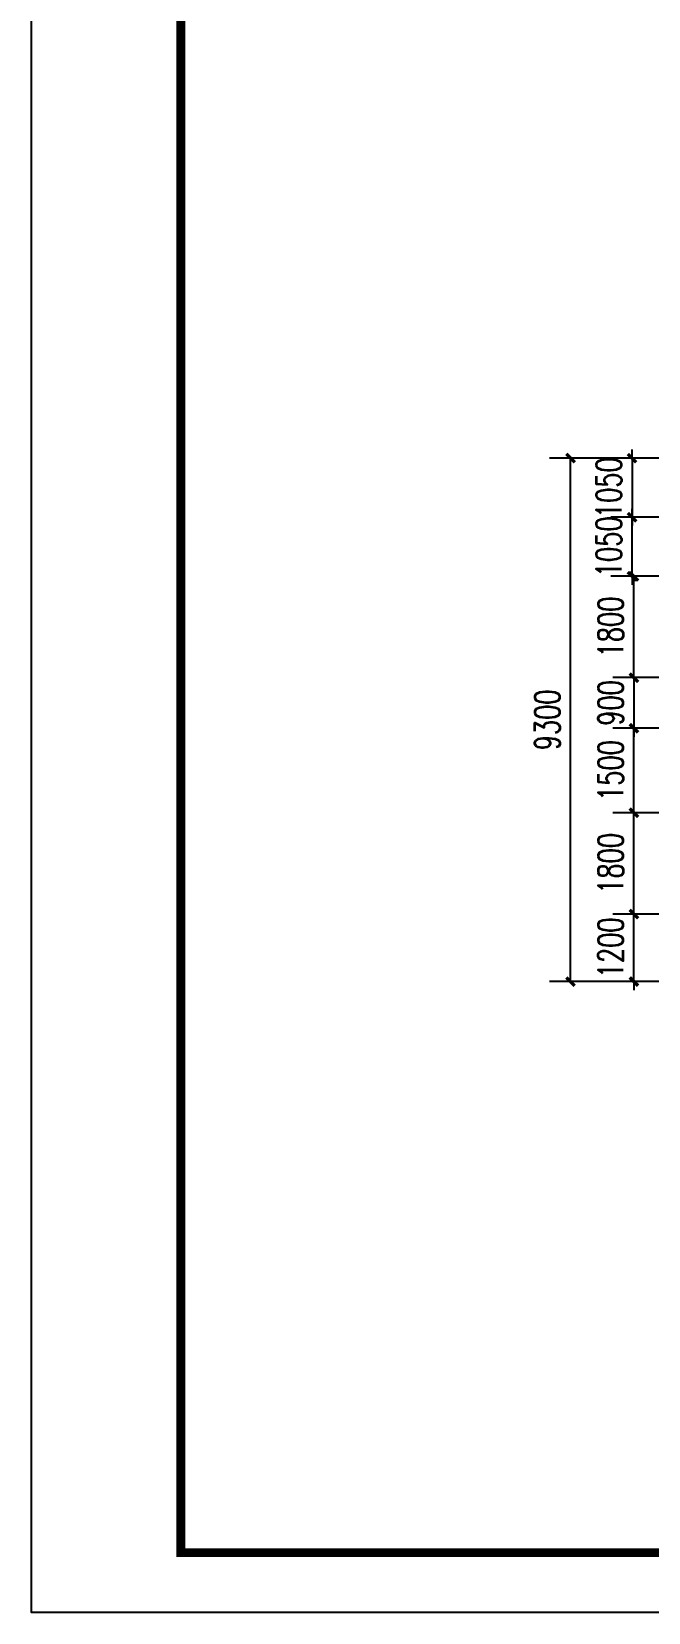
# Model space of a CAD drawing. Extents: x 177291 to 1288761, y 177638 to 322898.
# Drawn here: x 1108698 to 1119648, y 177960 to 206043 of the extents above; entities that cross this region are included whole.
import ezdxf

# ---------------------------------------------------------------- set-up
doc = ezdxf.new("R2010")
doc.units = 0
doc.header["$LTSCALE"] = 1000
doc.layers.add('PUB_DIM', color=3, linetype='Continuous')
doc.layers.add('PUB_TITLE', color=4, linetype='Continuous')
doc.styles.add('_TCH_DIM_T3', font='SIMPLEX', dxfattribs={"width": 0.7058823529411765, "bigfont": 'GBCBIG'})
doc.dimstyles.new('_TCH_ARCH&&150', dxfattribs={"dimtxt": 446.25, "dimasz": 150, "dimexe": 375, "dimexo": 450, "dimgap": 189.375, "dimtad": 1, "dimdec": 0, "dimzin": 0, "dimdsep": 46, "dimtxsty": '_TCH_DIM_T3', "dimblk": 'ARCHTICK', "dimcen": 0.09, "dimclrd": 3, "dimclre": 3, "dimclrt": 7, "dimazin": 2, "dimtfac": 1, "dimtdec": 0, "dimtix": 1, "dimtmove": 2, "dimatfit": 3, "dimfxl": 1, "dimtolj": 1, "dimtzin": 0, "dimarcsym": 0})

# ---------------------------------------------------------------- blocks, each defined once
blk = doc.blocks.new('_ArchTick')
at = {"color": 0, "linetype": 'ByBlock', "const_width": 0.4}
blk.add_lwpolyline([(-0.5, -0.5), (0.5, 0.5)], dxfattribs=at)
blk = doc.blocks.new('*D1244')
at = {"layer": 'Defpoints', "color": 0, "transparency": 16777216}
for p in [(1119391.446537774, 190366.2135060993), (1120799.730417072, 190366.2135060993), (1120794.384274761, 189166.1343354602)]:
    blk.add_point(p, dxfattribs=at)
at = {"layer": 'PUB_DIM', "color": 3, "lineweight": -2, "transparency": 16777216}
for p, q in [((1119391.446537774, 190366.2135060993), (1119391.446537774, 190516.2135060993)), ((1120349.730417072, 190366.2135060993), (1119016.446537774, 190366.2135060993)), ((1119391.446537774, 189166.1343354602), (1119391.446537774, 190366.2135060993)), ((1120344.384274761, 189166.1343354602), (1119016.446537774, 189166.1343354602)), ((1119391.446537774, 189166.1343354602), (1119391.446537774, 189016.1343354602))]:
    blk.add_line(p, q, dxfattribs=at)
at = {"layer": 'PUB_DIM', "color": 3, "lineweight": -2, "transparency": 16777216, "xscale": 150, "yscale": 150, "zscale": 150}
for p, rotation in [((1119391.446537774, 190366.2135060993), 270), ((1119391.446537774, 189166.1343354602), 90)]:
    blk.add_blockref('_ArchTick', p, dxfattribs=dict(at, rotation=rotation))
at = {"layer": 'PUB_DIM', "color": 7, "transparency": 16777216, "insert": (1118978.946537774, 189766.17392078), "char_height": 446.25, "attachment_point": 5, "rotation": 90, "style": '_TCH_DIM_T3'}
blk.add_mtext('\\A1;1200', dxfattribs=at)
blk = doc.blocks.new('*D1245')
at = {"layer": 'Defpoints', "color": 0, "transparency": 16777216}
for p in [(1119391.446537774, 192166.2135060994), (1120799.730417072, 192166.2135060994), (1120799.730417072, 190366.2135060993)]:
    blk.add_point(p, dxfattribs=at)
at = {"layer": 'PUB_DIM', "color": 3, "lineweight": -2, "transparency": 16777216}
for p, q in [((1120349.730417072, 192166.2135060994), (1119016.446537774, 192166.2135060994)), ((1119391.446537774, 190366.2135060993), (1119391.446537774, 192166.2135060994)), ((1120349.730417072, 190366.2135060993), (1119016.446537774, 190366.2135060993))]:
    blk.add_line(p, q, dxfattribs=at)
at = {"layer": 'PUB_DIM', "color": 3, "lineweight": -2, "transparency": 16777216, "xscale": 150, "yscale": 150, "zscale": 150}
for p, rotation in [((1119391.446537774, 192166.2135060994), 90), ((1119391.446537774, 190366.2135060993), 270)]:
    blk.add_blockref('_ArchTick', p, dxfattribs=dict(at, rotation=rotation))
at = {"layer": 'PUB_DIM', "color": 7, "transparency": 16777216, "insert": (1118978.946537774, 191266.2135060996), "char_height": 446.25, "attachment_point": 5, "rotation": 90, "style": '_TCH_DIM_T3'}
blk.add_mtext('\\A1;1800', dxfattribs=at)
blk = doc.blocks.new('*D1246')
at = {"layer": 'Defpoints', "color": 0, "transparency": 16777216}
for p in [(1119391.446537774, 193666.1343354546), (1120815.79136885, 193666.1343354546), (1120799.730417072, 192166.2135060994)]:
    blk.add_point(p, dxfattribs=at)
at = {"layer": 'PUB_DIM', "color": 3, "lineweight": -2, "transparency": 16777216}
for p, q in [((1120365.79136885, 193666.1343354546), (1119016.446537774, 193666.1343354546)), ((1119391.446537774, 192166.2135060994), (1119391.446537774, 193666.1343354546)), ((1120349.730417072, 192166.2135060994), (1119016.446537774, 192166.2135060994))]:
    blk.add_line(p, q, dxfattribs=at)
at = {"layer": 'PUB_DIM', "color": 3, "lineweight": -2, "transparency": 16777216, "xscale": 150, "yscale": 150, "zscale": 150}
for p, rotation in [((1119391.446537774, 193666.1343354546), 90), ((1119391.446537774, 192166.2135060994), 270)]:
    blk.add_blockref('_ArchTick', p, dxfattribs=dict(at, rotation=rotation))
at = {"layer": 'PUB_DIM', "color": 7, "transparency": 16777216, "insert": (1118978.946537774, 192916.1739207772), "char_height": 446.25, "attachment_point": 5, "rotation": 90, "style": '_TCH_DIM_T3'}
blk.add_mtext('\\A1;1500', dxfattribs=at)
blk = doc.blocks.new('*D1247')
at = {"layer": 'Defpoints', "color": 0, "transparency": 16777216}
for p in [(1119391.446537774, 196366.1335110281), (1120799.730417072, 196366.1335110281), (1120815.79136885, 194565.7844556785)]:
    blk.add_point(p, dxfattribs=at)
at = {"layer": 'PUB_DIM', "color": 3, "lineweight": -2, "transparency": 16777216}
for p, q in [((1120349.730417072, 196366.1335110281), (1119016.446537774, 196366.1335110281)), ((1119391.446537774, 194565.7844556785), (1119391.446537774, 196366.1335110281)), ((1120365.79136885, 194565.7844556785), (1119016.446537774, 194565.7844556785))]:
    blk.add_line(p, q, dxfattribs=at)
at = {"layer": 'PUB_DIM', "color": 3, "lineweight": -2, "transparency": 16777216, "xscale": 150, "yscale": 150, "zscale": 150}
for p, rotation in [((1119391.446537774, 196366.1335110281), 90), ((1119391.446537774, 194565.7844556785), 270)]:
    blk.add_blockref('_ArchTick', p, dxfattribs=dict(at, rotation=rotation))
at = {"layer": 'PUB_DIM', "color": 7, "transparency": 16777216, "insert": (1118978.946537774, 195465.9589833535), "char_height": 446.25, "attachment_point": 5, "rotation": 90, "style": '_TCH_DIM_T3'}
blk.add_mtext('\\A1;1800', dxfattribs=at)
blk = doc.blocks.new('*D1248')
at = {"layer": 'Defpoints', "color": 0, "transparency": 16777216}
for p in [(1119358.153075765, 197416.1339279459), (1120815.79136885, 197416.1339279459), (1120799.730417072, 196366.1335110281)]:
    blk.add_point(p, dxfattribs=at)
at = {"layer": 'PUB_DIM', "color": 3, "lineweight": -2, "transparency": 16777216}
for p, q in [((1119358.153075765, 197416.1339279459), (1119358.153075765, 197566.1339279459)), ((1120365.79136885, 197416.1339279459), (1118983.153075765, 197416.1339279459)), ((1119358.153075765, 196366.1335110281), (1119358.153075765, 197416.1339279459)), ((1120349.730417072, 196366.1335110281), (1118983.153075765, 196366.1335110281)), ((1119358.153075765, 196366.1335110281), (1119358.153075765, 196216.1335110281))]:
    blk.add_line(p, q, dxfattribs=at)
at = {"layer": 'PUB_DIM', "color": 3, "lineweight": -2, "transparency": 16777216, "xscale": 150, "yscale": 150, "zscale": 150}
for p, rotation in [((1119358.153075765, 197416.1339279459), 270), ((1119358.153075765, 196366.1335110281), 90)]:
    blk.add_blockref('_ArchTick', p, dxfattribs=dict(at, rotation=rotation))
at = {"layer": 'PUB_DIM', "color": 7, "transparency": 16777216, "insert": (1118945.653075765, 196891.1337194872), "char_height": 446.25, "attachment_point": 5, "rotation": 90, "style": '_TCH_DIM_T3'}
blk.add_mtext('\\A1;1050', dxfattribs=at)
blk = doc.blocks.new('*D1249')
at = {"color": 3, "lineweight": -2, "transparency": 16777216}
for p, q in [((1120330.249652719, 198466.1343448637), (1117891.21153492, 198466.1343448637)), ((1118266.21153492, 189166.1343354602), (1118266.21153492, 198466.1343448637)), ((1120365.79136885, 189166.1343354602), (1117891.21153492, 189166.1343354602))]:
    blk.add_line(p, q, dxfattribs=at)
at = {"layer": 'Defpoints', "color": 0, "transparency": 16777216}
for p in [(1118266.21153492, 198466.1343448637), (1120780.249652719, 198466.1343448637), (1120815.79136885, 189166.1343354602)]:
    blk.add_point(p, dxfattribs=at)
at = {"color": 3, "lineweight": -2, "transparency": 16777216, "xscale": 150, "yscale": 150, "zscale": 150}
for p, rotation in [((1118266.21153492, 198466.1343448637), 90), ((1118266.21153492, 189166.1343354602), 270)]:
    blk.add_blockref('_ArchTick', p, dxfattribs=dict(at, rotation=rotation))
at = {"color": 7, "transparency": 16777216, "insert": (1117853.71153492, 193816.1343401622), "char_height": 446.25, "attachment_point": 5, "rotation": 90, "style": '_TCH_DIM_T3'}
blk.add_mtext('\\A1;9300', dxfattribs=at)
blk = doc.blocks.new('*D1250')
at = {"layer": 'Defpoints', "color": 0, "transparency": 16777216}
for p in [(1120815.79136885, 194565.7844556789), (1119391.446537774, 193666.1343354546), (1120815.79136885, 193666.1343354546)]:
    blk.add_point(p, dxfattribs=at)
at = {"layer": 'PUB_DIM', "color": 3, "lineweight": -2, "transparency": 16777216}
for p, q in [((1119391.446537774, 194565.7844556789), (1119391.446537774, 194715.7844556789)), ((1120365.79136885, 194565.7844556789), (1119016.446537774, 194565.7844556789)), ((1119391.446537774, 194565.7844556789), (1119391.446537774, 193666.1343354546)), ((1120365.79136885, 193666.1343354546), (1119016.446537774, 193666.1343354546)), ((1119391.446537774, 193666.1343354546), (1119391.446537774, 193516.1343354546))]:
    blk.add_line(p, q, dxfattribs=at)
at = {"layer": 'PUB_DIM', "color": 3, "lineweight": -2, "transparency": 16777216, "xscale": 150, "yscale": 150, "zscale": 150}
for p, rotation in [((1119391.446537774, 194565.7844556789), 270), ((1119391.446537774, 193666.1343354546), 90)]:
    blk.add_blockref('_ArchTick', p, dxfattribs=dict(at, rotation=rotation))
at = {"layer": 'PUB_DIM', "color": 7, "transparency": 16777216, "insert": (1118978.946537774, 194115.9593955669), "char_height": 446.25, "attachment_point": 5, "rotation": 90, "style": '_TCH_DIM_T3'}
blk.add_mtext('\\A1;900', dxfattribs=at)
blk = doc.blocks.new('*D1251')
at = {"layer": 'Defpoints', "color": 0, "transparency": 16777216}
for p in [(1120799.730417072, 198466.1343448637), (1119358.153075765, 197416.1339279459), (1120815.79136885, 197416.1339279459)]:
    blk.add_point(p, dxfattribs=at)
at = {"layer": 'PUB_DIM', "color": 3, "lineweight": -2, "transparency": 16777216}
for p, q in [((1119358.153075765, 198466.1343448637), (1119358.153075765, 198616.1343448637)), ((1120349.730417072, 198466.1343448637), (1118983.153075765, 198466.1343448637)), ((1119358.153075765, 198466.1343448637), (1119358.153075765, 197416.1339279459)), ((1120365.79136885, 197416.1339279459), (1118983.153075765, 197416.1339279459)), ((1119358.153075765, 197416.1339279459), (1119358.153075765, 197266.1339279459))]:
    blk.add_line(p, q, dxfattribs=at)
at = {"layer": 'PUB_DIM', "color": 3, "lineweight": -2, "transparency": 16777216, "xscale": 150, "yscale": 150, "zscale": 150}
for p, rotation in [((1119358.153075765, 198466.1343448637), 270), ((1119358.153075765, 197416.1339279459), 90)]:
    blk.add_blockref('_ArchTick', p, dxfattribs=dict(at, rotation=rotation))
at = {"layer": 'PUB_DIM', "color": 7, "transparency": 16777216, "insert": (1118945.653075765, 197941.134136405), "char_height": 446.25, "attachment_point": 5, "rotation": 90, "style": '_TCH_DIM_T3'}
blk.add_mtext('\\A1;1050', dxfattribs=at)

msp = doc.modelspace()

# ---------------------------------------------------------------- linework, layer by layer
at = {"layer": 'PUB_TITLE'}
msp.add_lwpolyline([(1108697.897983512, 240960.2678244282), (1197895.272991512, 240960.2678244282), (1197895.272991512, 177959.9815524282), (1108697.897983512, 177959.9815524282)], close=True, dxfattribs=at)
at = {"layer": 'PUB_TITLE', "const_width": 159.091632}
msp.add_lwpolyline([(1111349.425183512, 179020.5924324283), (1111349.425183512, 239899.6569444282), (1196834.662111512, 239899.6569444282), (1196834.662111512, 179020.5924324283)], close=True, dxfattribs=at)

# ---------------------------------------------------------------- dimensions: what is measured, and where the dimension line sits
dim = msp.add_linear_dim(base=(1118266.21153492, 198466.1343448637), p1=(1120815.79136885, 189166.1343354602), p2=(1120780.249652719, 198466.1343448637), angle=90, dimstyle='_TCH_ARCH&&150')
dim.commit()
dim.dimension.update_dxf_attribs({"geometry": '*D1249', "text_midpoint": (1117853.71153492, 193816.1343401622)})
at = {"layer": 'PUB_DIM'}
for base, p1, p2, angle, picture, middle in [((1119358.153075765, 197416.1339279459), (1120799.730417072, 198466.1343448637), (1120815.79136885, 197416.1339279459), 270, '*D1251', (1118945.653075765, 197941.134136405)), ((1119358.153075765, 197416.1339279459), (1120799.730417072, 196366.1335110281), (1120815.79136885, 197416.1339279459), 90, '*D1248', (1118945.653075765, 196891.1337194872)), ((1119391.446537774, 196366.1335110281), (1120815.79136885, 194565.7844556785), (1120799.730417072, 196366.1335110281), 90, '*D1247', (1118978.946537774, 195465.9589833535)), ((1119391.446537774, 193666.1343354546), (1120815.79136885, 194565.7844556789), (1120815.79136885, 193666.1343354546), 270, '*D1250', (1118978.946537774, 194115.9593955669)), ((1119391.446537774, 193666.1343354546), (1120799.730417072, 192166.2135060994), (1120815.79136885, 193666.1343354546), 90, '*D1246', (1118978.946537774, 192916.1739207772)), ((1119391.446537774, 192166.2135060994), (1120799.730417072, 190366.2135060993), (1120799.730417072, 192166.2135060994), 90, '*D1245', (1118978.946537774, 191266.2135060996)), ((1119391.446537774, 190366.2135060993), (1120794.384274761, 189166.1343354602), (1120799.730417072, 190366.2135060993), 90, '*D1244', (1118978.946537774, 189766.17392078))]:
    dim = msp.add_linear_dim(base=base, p1=p1, p2=p2, angle=angle, dimstyle='_TCH_ARCH&&150', dxfattribs=at)
    dim.commit()
    dim.dimension.update_dxf_attribs({"geometry": picture, "text_midpoint": middle})

doc.saveas('drawing.dxf')
